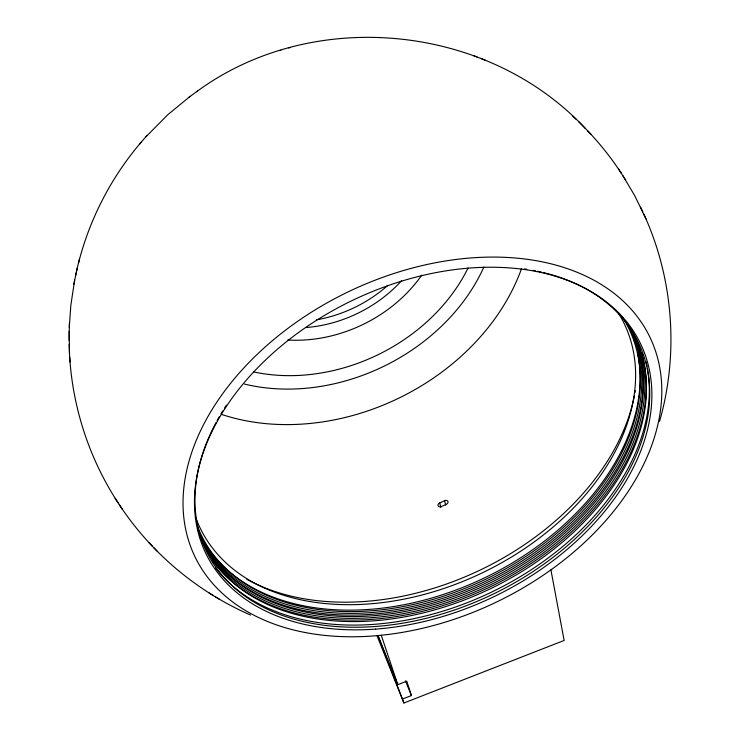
<?xml version="1.0" encoding="UTF-8"?>
<svg xmlns="http://www.w3.org/2000/svg" width="740" height="740" viewBox="0 0 740 740"><rect width="100%" height="100%" fill="white"/><g stroke="black" fill="none" stroke-linecap="round" stroke-linejoin="round"><path stroke-width="1.11" d="M69.153 331.317L69.495 353.6M69.292 327.376L70.809 305.518L74.648 280.146M69.403 322.853L69.107 340.483M75.563 275.696C85.738 226.681 108.54 180.357 141.072 142.311M73.824 284.262L77.358 267.704M78.477 263.144L79.439 259.268M659.59 421.328C678.987 353.322 673.354 278.545 643.883 214.258M145.651 137.085L167.767 114.746L190.023 96.459M139.573 144.041L147.047 135.466M196.692 91.631C312.548 6.383 487.503 23.68 585.414 128.501M189.135 97.107L197.441 91.085M444.592 500.712L439.736 502.978A2.673 1.98 -22.1 0 0 438.145 505.855A2.673 1.98 -22.1 0 0 441.456 506.539L446.331 504.273A2.673 1.989 -24.9 0 0 447.904 501.341A2.673 1.989 -24.9 0 0 444.592 500.721L445.711 505.087M402.588 699.013L411.449 695.563L406.76 681.17L397.796 684.657L378.399 636.659L403.92 703L564.139 640.461L550.912 569.865M288.813 47.998L289.83 47.712M280.016 50.579L280.858 50.348M473.655 55.676L477.235 57.091M481.814 58.886L485.477 60.329M250.536 615.033C197.404 591.87 151.136 553.132 119.297 504.671M215.072 596.607L219.244 599.16M209.069 592.962L213.324 595.571M572.594 115.986L576.025 119.279M578.615 121.721C594.72 137.224 609.103 154.549 621.313 173.28M587.773 130.989L591.13 134.467M148.944 542.633L152.523 546.379M154.04 547.933L157.583 551.642M69.162 344.276C70.226 400.229 87.329 455.812 117.984 502.636M115.126 498.298L122.128 508.972M622.904 175.75L634.707 195.647L646.02 218.929M618.557 169.044L625.661 179.977M640.627 207.191L642.773 211.881M405.428 680.856L411.449 695.563M376.947 635.577L403.92 703M381.276 635.244L397.796 684.657M439.736 502.978L440.846 507.288M69.736 357.244L69.995 361.962M565.527 279.424A239.899 163.411 -25.8 0 1 614.857 493.58A239.899 163.411 -25.8 0 1 325.202 625.42A239.899 163.411 -25.8 0 1 206.608 442.798M206.996 441.826A239.899 163.411 -25.8 0 1 209.457 436.026M209.883 435.065A239.899 163.411 -25.8 0 1 216.08 422.494M217.125 420.561A239.899 163.411 -25.8 0 1 219.299 416.703M220.983 413.808A239.899 163.411 -25.8 0 1 222.731 410.931M224.535 408.055A239.899 163.411 -25.8 0 1 226.394 405.187M524.54 268.925A239.899 163.411 -25.8 0 1 526.732 269.258M533.235 270.396A239.899 163.411 -25.8 0 1 535.371 270.812M537.499 271.247A239.899 163.411 -25.8 0 1 541.699 272.181M543.771 272.681A239.899 163.411 -25.8 0 1 550.912 274.568M551.92 274.864A239.899 163.411 -25.8 0 1 557.858 276.704M558.83 277.028A239.899 163.411 -25.8 0 1 564.583 279.063M646.076 361.823A241.138 164.669 -25.8 0 1 647.047 366.328M647.408 368.224A241.138 164.669 -25.8 0 1 647.879 371.073M648.018 372.026A241.138 164.669 -25.8 0 1 486.744 594.368A241.138 164.669 -25.8 0 1 217.838 570.734M217.116 569.837A241.138 164.669 -25.8 0 1 215.701 568.024M627.566 324.028A239.214 163.66 -25.8 0 1 490.74 588.568A239.214 163.66 -25.8 0 1 198.588 531.264M625.356 320.808A239.214 163.66 -25.8 0 1 626.475 322.409M641.811 352.869A240.269 164.678 -25.8 0 1 642.69 356.208M642.968 357.328A240.269 164.678 -25.8 0 1 644.929 367.539M645.067 368.492A240.269 164.678 -25.8 0 1 645.641 373.293M645.733 374.255A240.269 164.678 -25.8 0 1 475.524 593.545A240.269 164.678 -25.8 0 1 212.066 560.032M630.869 328.662A239.298 164.16 -25.8 0 1 487.938 586.024A239.298 164.16 -25.8 0 1 199.412 534.946M624.939 320.401A238.317 163.642 -25.8 0 1 489.686 583.176A238.317 163.642 -25.8 0 1 198.006 528.804M636.604 341.852A239.362 164.669 -25.8 0 1 637.695 345.127M638.028 346.228A239.362 164.669 -25.8 0 1 640.6 356.273M640.822 357.401A239.362 164.669 -25.8 0 1 481.398 585.155A239.362 164.669 -25.8 0 1 210.53 554.834M628.269 325.267A238.4 164.141 -25.8 0 1 484.876 581.621A238.4 164.141 -25.8 0 1 197.904 529.757M623.857 319.282A237.42 163.623 -25.8 0 1 486.744 578.726A237.42 163.623 -25.8 0 1 197.497 526.334M622.331 316.812A237.42 163.623 -25.8 0 1 623.357 318.459M633.486 337.449A238.465 164.641 -25.8 0 1 634.578 340.733M637.732 352.989A238.465 164.641 -25.8 0 1 479.122 580.401A238.465 164.641 -25.8 0 1 209.004 549.672M618.594 313.316A235.385 162.967 -25.8 0 1 482.961 572.52A235.385 162.967 -25.8 0 1 195.749 517.621M635.281 390.729A240.546 167.379 -25.8 0 1 634.938 392.746M634.374 395.78A240.546 167.379 -25.8 0 1 479.002 570.614A240.546 167.379 -25.8 0 1 246.762 579.281M521.524 268.657A214.008 168.378 -25.9 0 1 221.612 414.428M483.858 267.075A184.306 146.344 -25.9 0 1 244.505 384.079M468.078 267.945A169.922 135.143 -25.9 0 1 253.875 371.961M421.8 275.049A129.204 102.999 -25.9 0 1 287.823 340.002M401.635 280.636A119.658 95.701 -25.9 0 1 305.657 327.57M387.594 285.603A119.011 95.543 -25.9 0 1 316.341 319.856M551.642 569.356L545.315 573.805A252.581 171.921 -25.8 0 1 387.853 634.504L380.425 635.336A252.581 171.921 -25.8 0 1 206.96 418.304A252.581 171.921 -25.8 0 1 581.307 274.05A252.581 171.921 -25.8 0 1 551.642 569.356M375.578 629.111A241.332 164.16 -25.8 0 0 640.701 344.035A241.332 164.16 -25.8 0 0 253.228 372.451A241.332 164.16 -25.8 0 0 375.578 629.111"/></g></svg>
